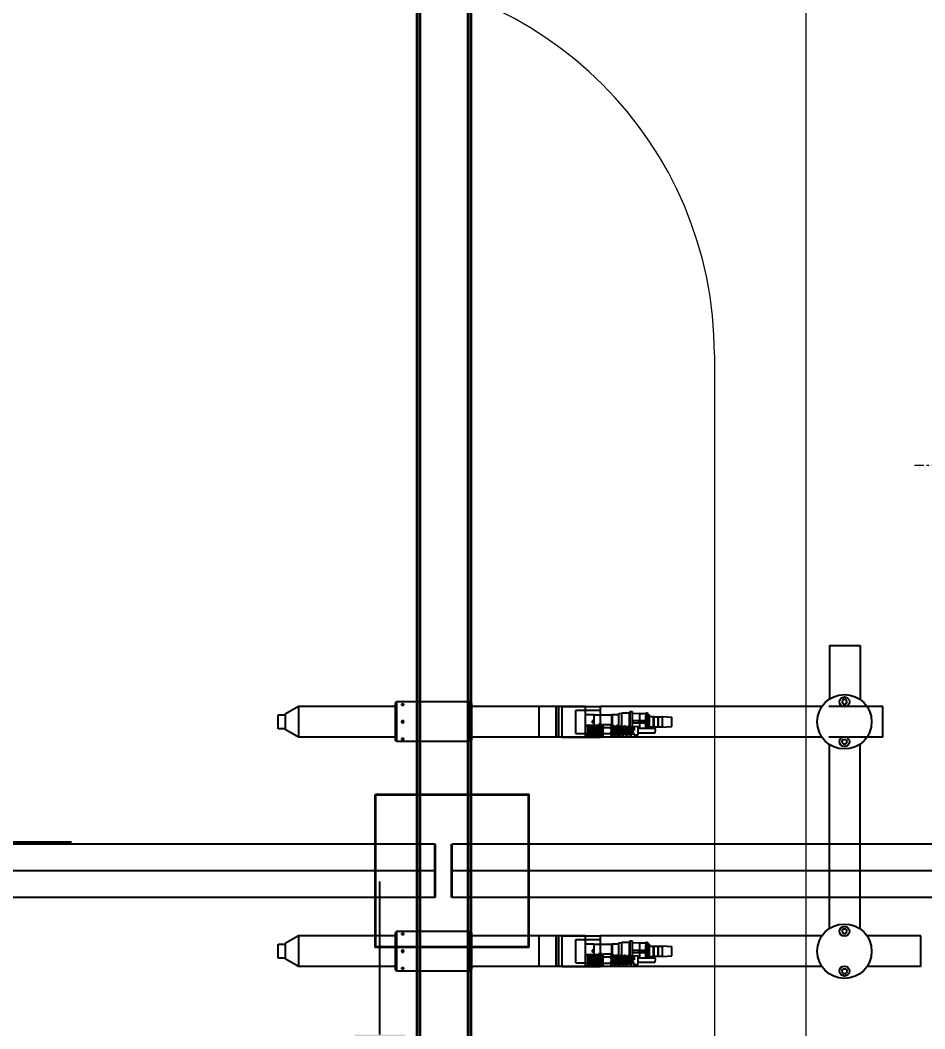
# Model space of a CAD drawing. Header units: millimetres. Extents: x -93009755325 to 1190721, y -74648 to 62868853516.
# Drawn here: x 251597 to 252780, y -20103 to -18784 of the extents above; entities that cross this region are included whole.
import ezdxf

# ---------------------------------------------------------------- set-up
doc = ezdxf.new("R2010")
doc.units = ezdxf.units.MM
doc.linetypes.add('CENTERX2', pattern=[4, 2.5, -0.5, 0.5, -0.5])
doc.layers.get('Defpoints').update_dxf_attribs({"color": 8, "lineweight": 40})
doc.layers.add('LC-OBJEKT', color=6, linetype='Continuous')
doc.layers.add('细实线', color=3, linetype='Continuous')
doc.layers.add('中心线', color=1, linetype='CENTERX2', lineweight=20)
doc.dimstyles.new('ISO-350', dxfattribs={"dimtxt": 350, "dimasz": 200, "dimexe": 150, "dimexo": 50, "dimgap": 60, "dimtad": 1, "dimdsep": 46, "dimtxsty": 'Standard', "dimcen": 2.5, "dimadec": 0, "dimazin": 0, "dimtfac": 1, "dimtmove": 0, "dimatfit": 3, "dimfxl": 1, "dimarcsym": 0})

# ---------------------------------------------------------------- blocks, each defined once
blk = doc.blocks.new('srhsrhdgwagassga')
at = {"color": 5, "lineweight": 35}
for p, q in [((1221342.8, 28707.9), (1243592.3, 28707.9)), ((1221342.8, 28703.9), (1243592.3, 28703.9)), ((1221342.8, 28641), (1243592.3, 28641)), ((1221342.8, 28637), (1243592.3, 28637))]:
    blk.add_line(p, q, dxfattribs=at)
blk = doc.blocks.new('ethshzdSgszsnzb')
at = {"color": 2}
for p, q in [((1211004.4, -20126.4), (1207857.2, -20126.4)), ((1217316.2, -20126.4), (1211026.4, -20126.4)), ((1211004.4, -20161.4), (1207857.2, -20161.4)), ((1217316.2, -20161.4), (1211026.4, -20161.4)), ((1211004.4, -20196.4), (1207857.2, -20196.4)), ((1217316.2, -20196.4), (1211026.4, -20196.4))]:
    blk.add_line(p, q, dxfattribs=at)
at = {"color": 2, "lineweight": 35}
for p, q in [((1211004.4, -20196.4), (1211004.4, -20126.4)), ((1211026.4, -20196.4), (1211026.4, -20126.4))]:
    blk.add_line(p, q, dxfattribs=at)
at = {"color": 6, "lineweight": 35}
blk.add_lwpolyline([(1210926.4, -20061.4), (1211126.4, -20061.4), (1211126.4, -20261.4), (1210926.4, -20261.4)], close=True, dxfattribs=at)
blk = doc.blocks.new('*D556')
at = {"color": 0, "lineweight": -2, "transparency": 16777216}
for p, q in [((655872.1, 424121.6), (655872.1, 424321.6)), ((655483.9, 423921.6), (656022.1, 423921.6)), ((655872.1, 423921.6), (655872.1, 423439.6)), ((655483.9, 423439.6), (656022.1, 423439.6)), ((655872.1, 423239.6), (655872.1, 421986.3))]:
    blk.add_line(p, q, dxfattribs=at)
at = {"color": 0, "transparency": 16777216}
for points in [[(655838.8, 424121.6), (655905.5, 424121.6), (655872.1, 423921.6)], [(655838.8, 423239.6), (655905.5, 423239.6), (655872.1, 423439.6)]]:
    blk.add_solid(points, dxfattribs=at)
at = {"layer": 'Defpoints', "color": 0, "transparency": 16777216}
for p in [(655433.9, 423921.6), (655433.9, 423439.6), (655872.1, 423439.6)]:
    blk.add_point(p, dxfattribs=at)
at = {"color": 0, "transparency": 16777216, "insert": (655637.1, 422513), "char_height": 350, "attachment_point": 5, "rotation": 90}
blk.add_mtext('482', dxfattribs=at)
blk = doc.blocks.new('*D557')
at = {"color": 0, "lineweight": -2, "transparency": 16777216}
for p, q in [((656425.4, 423669.8), (656425.4, 423869.8)), ((656342.3, 423469.8), (656575.4, 423469.8)), ((656425.4, 423469.8), (656425.4, 422987.8)), ((656342.3, 422987.8), (656575.4, 422987.8)), ((656425.4, 422787.8), (656425.4, 421534.4))]:
    blk.add_line(p, q, dxfattribs=at)
at = {"color": 0, "transparency": 16777216}
for points in [[(656392.1, 423669.8), (656458.7, 423669.8), (656425.4, 423469.8)], [(656392.1, 422787.8), (656458.7, 422787.8), (656425.4, 422987.8)]]:
    blk.add_solid(points, dxfattribs=at)
at = {"layer": 'Defpoints', "color": 0, "transparency": 16777216}
for p in [(656292.3, 423469.8), (656292.3, 422987.8), (656425.4, 422987.8)]:
    blk.add_point(p, dxfattribs=at)
at = {"color": 0, "transparency": 16777216, "insert": (656190.4, 422061.1), "char_height": 350, "attachment_point": 5, "rotation": 90}
blk.add_mtext('482', dxfattribs=at)
blk = doc.blocks.new('ehherhaes')
at = {"color": 0, "linetype": 'ByBlock', "lineweight": 9}
for p, q in [((656983.094, 420178.777), (656983.094, 426678.777)), ((656863.094, 424558.777), (656863.094, 422198.777))]:
    blk.add_line(p, q, dxfattribs=at)
blk.add_arc((656363.094, 424558.777), 500, 0, 90, dxfattribs=at)
at = {"layer": 'LC-OBJEKT', "color": 1}
for p, q in [((656318.939, 424098.777), (656301.618, 424088.777)), ((656445.298, 424098.777), (656318.939, 424098.777)), ((656318.939, 424098.777), (656318.939, 424058.777)), ((656447.298, 424104.722), (656445.298, 424102.722)), ((656445.298, 424102.722), (656445.298, 424054.832)), ((656447.298, 424104.722), (656447.298, 424052.832)), ((656543.298, 424104.722), (656447.298, 424104.722)), ((656543.298, 424104.722), (656545.298, 424102.722)), ((656543.298, 424104.722), (656543.298, 424052.832)), ((656545.298, 424102.722), (656545.298, 424054.832)), ((656545.598, 424098.777), (656545.298, 424098.777)), ((656545.598, 424058.777), (656545.598, 424098.777)), ((656546.805, 424098.484), (656545.598, 424097.277)), ((656655.548, 424098.777), (656547.512, 424098.777)), ((656633.998, 424058.777), (656633.998, 424098.777)), ((656655.548, 424098.777), (656655.548, 424058.777)), ((656655.548, 424098.777), (656656.148, 424098.177)), ((656656.148, 424098.777), (656656.148, 424058.777)), ((656694.298, 424098.777), (656656.148, 424098.777)), ((656659.298, 424058.777), (656659.298, 424098.777)), ((656663.798, 424098.777), (656713.798, 424098.777)), ((656663.798, 424058.777), (656663.798, 424098.777)), ((656694.298, 424058.777), (656694.298, 424098.777)), ((657003.703, 424098.777), (656713.798, 424098.777)), ((656713.798, 424058.777), (656713.798, 424098.777)), ((657083.094, 424098.777), (657012.484, 424098.777)), ((657031.362, 424107.777), (657029.63, 424104.777)), ((657029.63, 424104.777), (657031.362, 424101.777)), ((657034.826, 424107.777), (657031.362, 424107.777)), ((657031.362, 424101.777), (657034.826, 424101.777)), ((657036.558, 424104.777), (657034.826, 424107.777)), ((657034.826, 424101.777), (657036.558, 424104.777)), ((657083.094, 424058.777), (657083.094, 424098.777)), ((656292.294, 424069.777), (656292.294, 424087.777)), ((656292.294, 424087.777), (656301.618, 424087.777)), ((656301.618, 424088.777), (656301.618, 424068.777)), ((656681.798, 424093.877), (656713.798, 424093.877)), ((656681.798, 424063.677), (656681.798, 424093.877)), ((656694.298, 424088.277), (656705.298, 424088.277)), ((656705.298, 424088.277), (656705.298, 424074.277)), ((656705.298, 424087.777), (656728.298, 424087.777)), ((656705.298, 424086.857), (656706.892, 424087.777)), ((656728.298, 424087.777), (656729.164, 424088.277)), ((656728.298, 424087.777), (656728.298, 424073.277)), ((656729.164, 424088.277), (656729.164, 424072.986)), ((656729.164, 424088.277), (656737.832, 424088.277)), ((656737.832, 424089.527), (656742.085, 424090.277)), ((656737.832, 424071.88), (656737.832, 424089.527)), ((656751.832, 424090.277), (656742.085, 424090.277)), ((656742.085, 424072.865), (656742.085, 424090.277)), ((656752.332, 424091.777), (656751.832, 424091.277)), ((656751.832, 424073.018), (656751.832, 424091.277)), ((656752.332, 424091.777), (656752.332, 424072.285)), ((656755.332, 424091.777), (656752.332, 424091.777)), ((656755.332, 424091.777), (656755.332, 424073.061)), ((656755.832, 424091.277), (656755.332, 424091.777)), ((656755.832, 424073.043), (656755.832, 424091.277)), ((656765.298, 424089.777), (656755.832, 424089.067)), ((656765.298, 424089.777), (656773.298, 424089.777)), ((656765.298, 424080.277), (656765.298, 424089.777)), ((656773.298, 424090.527), (656775.298, 424090.527)), ((656773.298, 424090.527), (656773.298, 424080.277)), ((656773.298, 424070.277), (656773.298, 424086.027)), ((656775.298, 424090.527), (656775.298, 424070.277)), ((656775.298, 424087.777), (656778.298, 424087.777)), ((656778.298, 424070.277), (656778.298, 424087.777)), ((656778.298, 424085.527), (656783.298, 424085.527)), ((656783.298, 424071.527), (656783.298, 424086.027)), ((656783.298, 424086.027), (656784.048, 424085.277)), ((656784.048, 424072.277), (656784.048, 424085.277)), ((656784.048, 424085.277), (656789.298, 424085.277)), ((656789.298, 424071.527), (656789.298, 424086.027)), ((656789.298, 424086.027), (656790.048, 424085.277)), ((656790.048, 424072.277), (656790.048, 424085.277)), ((656790.048, 424085.277), (656795.298, 424085.277)), ((656795.298, 424085.777), (656807.298, 424084.777)), ((656795.298, 424071.777), (656795.298, 424085.777)), ((656807.298, 424072.777), (656807.298, 424084.777)), ((656694.298, 424074.277), (656711.298, 424074.277)), ((656697.298, 424060.277), (656697.298, 424074.277)), ((656697.298, 424073.627), (656711.298, 424073.627)), ((656697.298, 424072.477), (656711.298, 424072.477)), ((656697.298, 424071.127), (656711.298, 424071.127)), ((656703.298, 424080.027), (656703.298, 424077.527)), ((656705.298, 424080.027), (656703.298, 424080.027)), ((656705.298, 424077.527), (656703.298, 424077.527)), ((656716.298, 424075.277), (656711.298, 424075.277)), ((656711.298, 424059.277), (656711.298, 424075.277)), ((656716.298, 424071.277), (656711.298, 424071.277)), ((656716.298, 424059.277), (656716.298, 424075.277)), ((656716.298, 424073.277), (656717.298, 424073.277)), ((656716.298, 424072.277), (656717.298, 424072.277)), ((656717.298, 424059.277), (656717.298, 424075.277)), ((656717.298, 424075.277), (656727.298, 424075.277)), ((656717.298, 424071.277), (656727.298, 424071.277)), ((656728.298, 424061.277), (656728.298, 424073.277)), ((656730.523, 424063.82), (656728.298, 424072.125)), ((656728.553, 424071.175), (656729.501, 424073.984)), ((656729.501, 424073.984), (656731.52, 424073.912)), ((656733.061, 424060.697), (656729.501, 424073.984)), ((656735.042, 424060.768), (656731.52, 424073.912)), ((656731.52, 424073.912), (656733.659, 424070.777)), ((656733.571, 424070.906), (656734.549, 424073.804)), ((656738.014, 424060.874), (656734.549, 424073.804)), ((656734.549, 424073.804), (656736.569, 424073.731)), ((656739.995, 424060.945), (656736.569, 424073.731)), ((656736.569, 424073.731), (656738.584, 424070.777)), ((656739.598, 424073.623), (656738.589, 424070.775)), ((656742.966, 424061.051), (656739.598, 424073.623)), ((656739.598, 424073.623), (656741.617, 424073.551)), ((656744.948, 424061.121), (656741.617, 424073.551)), ((656741.617, 424073.551), (656743.51, 424070.777)), ((656744.646, 424073.443), (656743.57, 424070.552)), ((656747.919, 424061.228), (656744.646, 424073.443)), ((656744.646, 424073.443), (656746.665, 424073.371)), ((656749.9, 424061.298), (656746.665, 424073.371)), ((656746.665, 424073.371), (656748.435, 424070.777)), ((656749.694, 424073.263), (656748.552, 424070.341)), ((656752.872, 424061.404), (656749.694, 424073.263)), ((656749.694, 424073.263), (656751.714, 424073.191)), ((656754.853, 424061.475), (656751.714, 424073.191)), ((656751.714, 424073.191), (656753.36, 424070.777)), ((656754.743, 424073.082), (656753.532, 424070.136)), ((656757.824, 424061.581), (656754.743, 424073.082)), ((656754.743, 424073.082), (656756.762, 424073.01)), ((656755.832, 424080.277), (656775.298, 424080.277)), ((656755.832, 424077.277), (656775.298, 424077.277)), ((656758.298, 424067.277), (656756.762, 424073.01)), ((656756.762, 424073.01), (656758.286, 424070.777)), ((656758.298, 424067.277), (656758.298, 424072.955)), ((656758.298, 424072.955), (656763.298, 424072.777)), ((656763.298, 424061.777), (656763.298, 424072.777)), ((656763.748, 424080.277), (656763.748, 424077.277)), ((656764.298, 424080.277), (656764.298, 424077.277)), ((656764.848, 424080.277), (656764.848, 424077.277)), ((656765.298, 424070.277), (656765.298, 424077.277)), ((656766.748, 424080.277), (656766.748, 424077.277)), ((656767.298, 424080.277), (656767.298, 424077.277)), ((656767.848, 424080.277), (656767.848, 424077.277)), ((656769.748, 424080.277), (656769.748, 424077.277)), ((656770.298, 424080.277), (656770.298, 424077.277)), ((656770.848, 424080.277), (656770.848, 424077.277)), ((656772.748, 424077.277), (656772.748, 424080.277)), ((656773.298, 424077.277), (656773.298, 424070.277)), ((656773.848, 424077.277), (656773.848, 424080.277)), ((656778.298, 424072.027), (656783.298, 424072.027)), ((656783.298, 424071.527), (656784.048, 424072.277)), ((656784.048, 424072.277), (656789.298, 424072.277)), ((656789.298, 424071.527), (656790.048, 424072.277)), ((656790.048, 424072.277), (656795.298, 424072.277)), ((656795.298, 424071.777), (656807.298, 424072.777)), ((656301.618, 424069.777), (656292.294, 424069.777)), ((656318.939, 424058.777), (656301.618, 424068.777)), ((656445.298, 424058.777), (656318.939, 424058.777)), ((656545.598, 424058.777), (656545.298, 424058.777)), ((656545.598, 424060.277), (656546.805, 424059.07)), ((656655.548, 424058.777), (656547.512, 424058.777)), ((656656.148, 424059.377), (656655.548, 424058.777)), ((656694.298, 424058.777), (656656.148, 424058.777)), ((656663.798, 424058.777), (656713.798, 424058.777)), ((656681.798, 424063.677), (656713.798, 424063.677)), ((656694.298, 424060.277), (656711.298, 424060.277)), ((656697.298, 424069.677), (656711.298, 424069.677)), ((656697.298, 424068.077), (656711.298, 424068.077)), ((656697.298, 424066.477), (656711.298, 424066.477)), ((656697.298, 424064.877), (656711.298, 424064.877)), ((656697.298, 424063.427), (656711.298, 424063.427)), ((656697.298, 424062.077), (656711.298, 424062.077)), ((656697.298, 424060.927), (656711.298, 424060.927)), ((656716.298, 424063.277), (656711.298, 424063.277)), ((656716.298, 424059.277), (656711.298, 424059.277)), ((657003.703, 424058.777), (656713.798, 424058.777)), ((656716.298, 424062.277), (656717.298, 424062.277)), ((656716.298, 424061.277), (656717.298, 424061.277)), ((656717.298, 424063.277), (656727.298, 424063.277)), ((656717.298, 424059.277), (656727.298, 424059.277)), ((656730.09, 424060.591), (656728.298, 424067.277)), ((656728.298, 424060.527), (656730.09, 424060.591)), ((656729.07, 424070.777), (656728.811, 424070.213)), ((656730.937, 424063.811), (656729.07, 424070.777)), ((656730.09, 424060.591), (656731.097, 424063.576)), ((656730.523, 424063.82), (656730.781, 424064.392)), ((656730.937, 424063.811), (656733.061, 424060.697)), ((656733.061, 424060.697), (656735.042, 424060.768)), ((656735.476, 424063.996), (656733.659, 424070.777)), ((656734.143, 424070.777), (656733.837, 424070.113)), ((656736.009, 424063.813), (656734.143, 424070.777)), ((656736.083, 424063.704), (656735.042, 424060.768)), ((656735.781, 424064.662), (656735.476, 424063.996)), ((656736.009, 424063.813), (656738.014, 424060.874)), ((656738.014, 424060.874), (656739.995, 424060.945)), ((656740.404, 424063.987), (656738.584, 424070.777)), ((656739.215, 424070.777), (656738.817, 424069.911)), ((656741.081, 424063.815), (656739.215, 424070.777)), ((656741.065, 424063.82), (656739.995, 424060.945)), ((656740.802, 424064.857), (656740.404, 424063.987)), ((656741.081, 424063.815), (656742.966, 424061.051)), ((656742.966, 424061.051), (656744.948, 424061.121)), ((656745.331, 424063.979), (656743.51, 424070.777)), ((656744.288, 424070.777), (656743.796, 424069.709)), ((656746.153, 424063.816), (656744.288, 424070.777)), ((656746.091, 424064.047), (656744.948, 424061.121)), ((656745.822, 424065.053), (656745.331, 424063.979)), ((656746.153, 424063.816), (656747.919, 424061.228)), ((656747.919, 424061.228), (656749.9, 424061.298)), ((656750.259, 424063.97), (656748.435, 424070.777)), ((656749.36, 424070.777), (656748.775, 424069.507)), ((656751.225, 424063.818), (656749.36, 424070.777)), ((656751.111, 424064.244), (656749.9, 424061.298)), ((656750.842, 424065.249), (656750.259, 424063.97)), ((656751.225, 424063.818), (656752.872, 424061.404)), ((656752.872, 424061.404), (656754.853, 424061.475)), ((656755.187, 424063.961), (656753.36, 424070.777)), ((656754.433, 424070.777), (656753.755, 424069.305)), ((656756.297, 424063.82), (656754.433, 424070.777)), ((656756.058, 424064.713), (656754.853, 424061.475)), ((656755.863, 424065.439), (656755.187, 424063.961)), ((656756.297, 424063.82), (656757.824, 424061.581)), ((656757.824, 424061.581), (656763.298, 424061.777)), ((656763.298, 424070.277), (656785.625, 424070.277)), ((656763.298, 424064.277), (656785.625, 424064.277)), ((656786.097, 424068.224), (656785.625, 424070.277)), ((656785.625, 424064.277), (656786.097, 424068.224)), ((657083.094, 424058.777), (657012.484, 424058.777)), ((656447.298, 424052.832), (656445.298, 424054.832)), ((656543.298, 424052.832), (656447.298, 424052.832)), ((656543.298, 424052.832), (656545.298, 424054.832)), ((657029.63, 424052.777), (657031.362, 424055.777)), ((657031.362, 424049.777), (657029.63, 424052.777)), ((657031.362, 424055.777), (657034.826, 424055.777)), ((657031.362, 424049.777), (657034.826, 424049.777)), ((657034.826, 424055.777), (657036.558, 424052.777)), ((657036.558, 424052.777), (657034.826, 424049.777)), ((657031.362, 423807.777), (657029.63, 423804.777)), ((657034.826, 423807.777), (657031.362, 423807.777)), ((657036.558, 423804.777), (657034.826, 423807.777)), ((656318.939, 423798.777), (656301.618, 423788.777)), ((656445.298, 423798.777), (656318.939, 423798.777)), ((656318.939, 423798.777), (656318.939, 423758.777)), ((656447.298, 423804.722), (656445.298, 423802.722)), ((656445.298, 423802.722), (656445.298, 423754.832)), ((656447.298, 423804.722), (656447.298, 423752.832)), ((656543.298, 423804.722), (656447.298, 423804.722)), ((656543.298, 423804.722), (656545.298, 423802.722)), ((656543.298, 423804.722), (656543.298, 423752.832)), ((656545.298, 423802.722), (656545.298, 423754.832)), ((656545.598, 423798.777), (656545.298, 423798.777)), ((656545.598, 423758.777), (656545.598, 423798.777)), ((656546.805, 423798.484), (656545.598, 423797.277)), ((656655.548, 423798.777), (656547.512, 423798.777)), ((656633.998, 423758.777), (656633.998, 423798.777)), ((656655.548, 423798.777), (656655.548, 423758.777)), ((656655.548, 423798.777), (656656.148, 423798.177)), ((656656.148, 423798.777), (656656.148, 423758.777)), ((656694.298, 423798.777), (656656.148, 423798.777)), ((656659.298, 423758.777), (656659.298, 423798.777)), ((656663.798, 423798.777), (656713.798, 423798.777)), ((656663.798, 423758.777), (656663.798, 423798.777)), ((656681.798, 423793.877), (656713.798, 423793.877)), ((656681.798, 423763.677), (656681.798, 423793.877)), ((656694.298, 423758.777), (656694.298, 423798.777)), ((657003.703, 423798.777), (656713.798, 423798.777)), ((656713.798, 423758.777), (656713.798, 423798.777)), ((657029.63, 423804.777), (657031.362, 423801.777)), ((657031.362, 423801.777), (657034.826, 423801.777)), ((657034.826, 423801.777), (657036.558, 423804.777)), ((657133.094, 423798.777), (657062.484, 423798.777)), ((657133.094, 423758.777), (657133.094, 423798.777)), ((656292.294, 423769.777), (656292.294, 423787.777)), ((656292.294, 423787.777), (656301.618, 423787.777)), ((656301.618, 423788.777), (656301.618, 423768.777)), ((656694.298, 423788.277), (656705.298, 423788.277)), ((656705.298, 423788.277), (656705.298, 423774.277)), ((656705.298, 423787.777), (656728.298, 423787.777)), ((656705.298, 423786.857), (656706.892, 423787.777)), ((656728.298, 423787.777), (656729.164, 423788.277)), ((656728.298, 423787.777), (656728.298, 423773.277)), ((656729.164, 423788.277), (656729.164, 423772.986)), ((656729.164, 423788.277), (656737.832, 423788.277)), ((656737.832, 423789.527), (656742.085, 423790.277)), ((656737.832, 423771.88), (656737.832, 423789.527)), ((656751.832, 423790.277), (656742.085, 423790.277)), ((656742.085, 423772.865), (656742.085, 423790.277)), ((656752.332, 423791.777), (656751.832, 423791.277)), ((656751.832, 423773.018), (656751.832, 423791.277)), ((656752.332, 423791.777), (656752.332, 423772.285)), ((656755.332, 423791.777), (656752.332, 423791.777)), ((656755.332, 423791.777), (656755.332, 423773.061)), ((656755.832, 423791.277), (656755.332, 423791.777)), ((656755.832, 423773.043), (656755.832, 423791.277)), ((656765.298, 423789.777), (656755.832, 423789.067)), ((656765.298, 423789.777), (656773.298, 423789.777)), ((656765.298, 423780.277), (656765.298, 423789.777)), ((656773.298, 423790.527), (656775.298, 423790.527)), ((656773.298, 423790.527), (656773.298, 423780.277)), ((656773.298, 423770.277), (656773.298, 423786.027)), ((656775.298, 423790.527), (656775.298, 423770.277)), ((656775.298, 423787.777), (656778.298, 423787.777)), ((656778.298, 423770.277), (656778.298, 423787.777)), ((656778.298, 423785.527), (656783.298, 423785.527)), ((656783.298, 423771.527), (656783.298, 423786.027)), ((656783.298, 423786.027), (656784.048, 423785.277)), ((656784.048, 423772.277), (656784.048, 423785.277)), ((656784.048, 423785.277), (656789.298, 423785.277)), ((656789.298, 423771.527), (656789.298, 423786.027)), ((656789.298, 423786.027), (656790.048, 423785.277)), ((656790.048, 423772.277), (656790.048, 423785.277)), ((656790.048, 423785.277), (656795.298, 423785.277)), ((656795.298, 423785.777), (656807.298, 423784.777)), ((656795.298, 423771.777), (656795.298, 423785.777)), ((656807.298, 423772.777), (656807.298, 423784.777)), ((656301.618, 423769.777), (656292.294, 423769.777)), ((656318.939, 423758.777), (656301.618, 423768.777)), ((656694.298, 423774.277), (656711.298, 423774.277)), ((656697.298, 423760.277), (656697.298, 423774.277)), ((656697.298, 423773.627), (656711.298, 423773.627)), ((656697.298, 423772.477), (656711.298, 423772.477)), ((656697.298, 423771.127), (656711.298, 423771.127)), ((656697.298, 423769.677), (656711.298, 423769.677)), ((656697.298, 423768.077), (656711.298, 423768.077)), ((656703.298, 423780.027), (656703.298, 423777.527)), ((656705.298, 423780.027), (656703.298, 423780.027)), ((656705.298, 423777.527), (656703.298, 423777.527)), ((656716.298, 423775.277), (656711.298, 423775.277)), ((656711.298, 423759.277), (656711.298, 423775.277)), ((656716.298, 423771.277), (656711.298, 423771.277)), ((656716.298, 423759.277), (656716.298, 423775.277)), ((656716.298, 423773.277), (656717.298, 423773.277)), ((656716.298, 423772.277), (656717.298, 423772.277)), ((656717.298, 423759.277), (656717.298, 423775.277)), ((656717.298, 423775.277), (656727.298, 423775.277)), ((656717.298, 423771.277), (656727.298, 423771.277)), ((656728.298, 423761.277), (656728.298, 423773.277)), ((656730.523, 423763.82), (656728.298, 423772.125)), ((656728.553, 423771.175), (656729.501, 423773.984)), ((656729.07, 423770.777), (656728.811, 423770.213)), ((656730.937, 423763.811), (656729.07, 423770.777)), ((656729.501, 423773.984), (656731.52, 423773.912)), ((656733.061, 423760.697), (656729.501, 423773.984)), ((656735.042, 423760.768), (656731.52, 423773.912)), ((656731.52, 423773.912), (656733.659, 423770.777)), ((656733.571, 423770.906), (656734.549, 423773.804)), ((656735.476, 423763.996), (656733.659, 423770.777)), ((656734.143, 423770.777), (656733.837, 423770.113)), ((656736.009, 423763.813), (656734.143, 423770.777)), ((656738.014, 423760.874), (656734.549, 423773.804)), ((656734.549, 423773.804), (656736.569, 423773.731)), ((656739.995, 423760.945), (656736.569, 423773.731)), ((656736.569, 423773.731), (656738.584, 423770.777)), ((656740.404, 423763.987), (656738.584, 423770.777)), ((656739.598, 423773.623), (656738.589, 423770.775)), ((656739.215, 423770.777), (656738.817, 423769.911)), ((656741.081, 423763.815), (656739.215, 423770.777)), ((656742.966, 423761.051), (656739.598, 423773.623)), ((656739.598, 423773.623), (656741.617, 423773.551)), ((656744.948, 423761.121), (656741.617, 423773.551)), ((656741.617, 423773.551), (656743.51, 423770.777)), ((656745.331, 423763.979), (656743.51, 423770.777)), ((656744.646, 423773.443), (656743.57, 423770.552)), ((656744.288, 423770.777), (656743.796, 423769.709)), ((656746.153, 423763.816), (656744.288, 423770.777)), ((656747.919, 423761.228), (656744.646, 423773.443)), ((656744.646, 423773.443), (656746.665, 423773.371)), ((656749.9, 423761.298), (656746.665, 423773.371)), ((656746.665, 423773.371), (656748.435, 423770.777)), ((656750.259, 423763.97), (656748.435, 423770.777)), ((656749.694, 423773.263), (656748.552, 423770.341)), ((656749.36, 423770.777), (656748.775, 423769.507)), ((656751.225, 423763.818), (656749.36, 423770.777)), ((656752.872, 423761.404), (656749.694, 423773.263)), ((656749.694, 423773.263), (656751.714, 423773.191)), ((656754.853, 423761.475), (656751.714, 423773.191)), ((656751.714, 423773.191), (656753.36, 423770.777)), ((656755.187, 423763.961), (656753.36, 423770.777)), ((656754.743, 423773.082), (656753.532, 423770.136)), ((656754.433, 423770.777), (656753.755, 423769.305)), ((656756.297, 423763.82), (656754.433, 423770.777)), ((656757.824, 423761.581), (656754.743, 423773.082)), ((656754.743, 423773.082), (656756.762, 423773.01)), ((656755.832, 423780.277), (656775.298, 423780.277)), ((656755.832, 423777.277), (656775.298, 423777.277)), ((656758.298, 423767.277), (656756.762, 423773.01)), ((656756.762, 423773.01), (656758.286, 423770.777)), ((656758.298, 423767.277), (656758.298, 423772.955)), ((656758.298, 423772.955), (656763.298, 423772.777)), ((656763.298, 423761.777), (656763.298, 423772.777)), ((656763.298, 423770.277), (656785.625, 423770.277)), ((656763.748, 423780.277), (656763.748, 423777.277)), ((656764.298, 423780.277), (656764.298, 423777.277)), ((656764.848, 423780.277), (656764.848, 423777.277)), ((656765.298, 423770.277), (656765.298, 423777.277)), ((656766.748, 423780.277), (656766.748, 423777.277)), ((656767.298, 423780.277), (656767.298, 423777.277)), ((656767.848, 423780.277), (656767.848, 423777.277)), ((656769.748, 423780.277), (656769.748, 423777.277)), ((656770.298, 423780.277), (656770.298, 423777.277)), ((656770.848, 423780.277), (656770.848, 423777.277)), ((656772.748, 423777.277), (656772.748, 423780.277)), ((656773.298, 423777.277), (656773.298, 423770.277)), ((656773.848, 423777.277), (656773.848, 423780.277)), ((656778.298, 423772.027), (656783.298, 423772.027)), ((656783.298, 423771.527), (656784.048, 423772.277)), ((656784.048, 423772.277), (656789.298, 423772.277)), ((656786.097, 423768.224), (656785.625, 423770.277)), ((656785.625, 423764.277), (656786.097, 423768.224)), ((656789.298, 423771.527), (656790.048, 423772.277)), ((656790.048, 423772.277), (656795.298, 423772.277)), ((656795.298, 423771.777), (656807.298, 423772.777)), ((656445.298, 423758.777), (656318.939, 423758.777)), ((656447.298, 423752.832), (656445.298, 423754.832)), ((656543.298, 423752.832), (656545.298, 423754.832)), ((656545.598, 423758.777), (656545.298, 423758.777)), ((656545.598, 423760.277), (656546.805, 423759.07)), ((656655.548, 423758.777), (656547.512, 423758.777)), ((656656.148, 423759.377), (656655.548, 423758.777)), ((656694.298, 423758.777), (656656.148, 423758.777)), ((656663.798, 423758.777), (656713.798, 423758.777)), ((656681.798, 423763.677), (656713.798, 423763.677)), ((656694.298, 423760.277), (656711.298, 423760.277)), ((656697.298, 423766.477), (656711.298, 423766.477)), ((656697.298, 423764.877), (656711.298, 423764.877)), ((656697.298, 423763.427), (656711.298, 423763.427)), ((656697.298, 423762.077), (656711.298, 423762.077)), ((656697.298, 423760.927), (656711.298, 423760.927)), ((656716.298, 423763.277), (656711.298, 423763.277)), ((656716.298, 423759.277), (656711.298, 423759.277)), ((657003.703, 423758.777), (656713.798, 423758.777)), ((656716.298, 423762.277), (656717.298, 423762.277)), ((656716.298, 423761.277), (656717.298, 423761.277)), ((656717.298, 423763.277), (656727.298, 423763.277)), ((656717.298, 423759.277), (656727.298, 423759.277)), ((656730.09, 423760.591), (656728.298, 423767.277)), ((656728.298, 423760.527), (656730.09, 423760.591)), ((656730.09, 423760.591), (656731.097, 423763.576)), ((656730.523, 423763.82), (656730.781, 423764.392)), ((656730.937, 423763.811), (656733.061, 423760.697)), ((656733.061, 423760.697), (656735.042, 423760.768)), ((656736.083, 423763.704), (656735.042, 423760.768)), ((656735.781, 423764.662), (656735.476, 423763.996)), ((656736.009, 423763.813), (656738.014, 423760.874)), ((656738.014, 423760.874), (656739.995, 423760.945)), ((656741.065, 423763.82), (656739.995, 423760.945)), ((656740.802, 423764.857), (656740.404, 423763.987)), ((656741.081, 423763.815), (656742.966, 423761.051)), ((656742.966, 423761.051), (656744.948, 423761.121)), ((656746.091, 423764.047), (656744.948, 423761.121)), ((656745.822, 423765.053), (656745.331, 423763.979)), ((656746.153, 423763.816), (656747.919, 423761.228)), ((656747.919, 423761.228), (656749.9, 423761.298)), ((656751.111, 423764.244), (656749.9, 423761.298)), ((656750.842, 423765.249), (656750.259, 423763.97)), ((656751.225, 423763.818), (656752.872, 423761.404)), ((656752.872, 423761.404), (656754.853, 423761.475)), ((656756.058, 423764.713), (656754.853, 423761.475)), ((656755.863, 423765.439), (656755.187, 423763.961)), ((656756.297, 423763.82), (656757.824, 423761.581)), ((656757.824, 423761.581), (656763.298, 423761.777)), ((656763.298, 423764.277), (656785.625, 423764.277)), ((657029.63, 423752.777), (657031.362, 423755.777)), ((657031.362, 423755.777), (657034.826, 423755.777)), ((657034.826, 423755.777), (657036.558, 423752.777)), ((657133.094, 423758.777), (657062.484, 423758.777)), ((656543.298, 423752.832), (656447.298, 423752.832)), ((657031.362, 423749.777), (657029.63, 423752.777)), ((657031.362, 423749.777), (657034.826, 423749.777)), ((657036.558, 423752.777), (657034.826, 423749.777))]:
    blk.add_line(p, q, dxfattribs=at)
for centre, radius in [((657033.094, 424078.777), 35.55), ((657033.094, 424104.777), 6.5), ((656455.298, 424078.832), 0.3), ((657033.094, 424052.777), 6.5), ((657033.094, 423778.777), 35.55), ((657033.094, 423804.777), 6.5), ((656455.298, 423778.832), 0.3), ((657033.094, 423752.777), 6.5)]:
    blk.add_circle(centre, radius, dxfattribs=at)
for centre, radius, start, end in [((656454.187, 424101.224), 0.389, 134.866255, 177.855874), ((656454.247, 424101.251), 0.449, 181.592589, 221.795184), ((656454.624, 424100.804), 0.995, 112.82463, 135.617199), ((656454.661, 424101.613), 0.998, 221.454991, 244.929779), ((656455.1, 424099.754), 2.148, 100.090946, 113.691303), ((656455.111, 424102.514), 2.006, 244.178716, 258.873437), ((656455.292, 424098.792), 3.128, 89.878981, 100.451537), ((656455.292, 424103.34), 2.852, 258.515043, 270.125473), ((656455.075, 424100.639), 0.0768, 164.500114, 179.920044), ((656455.075, 424100.639), 0.0768, 180.079956, 195.499886), ((656455.087, 424100.635), 0.0896, 150.473987, 164.390005), ((656455.087, 424100.642), 0.0896, 195.609995, 209.526013), ((656455.11, 424100.622), 0.116, 138.738232, 150.451326), ((656455.11, 424100.655), 0.116, 209.548674, 221.261768), ((656455.141, 424100.595), 0.157, 129.189408, 138.767138), ((656455.141, 424100.682), 0.157, 221.232862, 230.810592), ((656455.176, 424100.553), 0.212, 121.391547, 129.231284), ((656455.176, 424100.725), 0.212, 230.768716, 238.608453), ((656455.211, 424100.496), 0.278, 114.897275, 121.429181), ((656455.211, 424100.781), 0.278, 238.570819, 245.102725), ((656455.242, 424100.429), 0.352, 109.344226, 114.926808), ((656455.242, 424100.848), 0.352, 245.073192, 250.655774), ((656455.267, 424100.358), 0.427, 104.457926, 109.366569), ((656455.267, 424100.919), 0.427, 250.633431, 255.542074), ((656455.284, 424100.292), 0.496, 100.031508, 104.474988), ((656455.284, 424100.985), 0.496, 255.525012, 259.968492), ((656455.294, 424100.237), 0.551, 95.904677, 100.045044), ((656455.294, 424101.04), 0.551, 259.954956, 264.095323), ((656455.298, 424100.202), 0.587, 91.94667, 95.916091), ((656455.298, 424101.076), 0.587, 264.083909, 268.05333), ((656455.298, 424100.189), 0.599, 88.042908, 91.957092), ((656455.298, 424101.088), 0.599, 268.042908, 271.957092), ((656455.305, 424098.792), 3.128, 79.548463, 90.121019), ((656455.304, 424103.34), 2.852, 269.874527, 281.484957), ((656455.299, 424100.202), 0.587, 84.083909, 88.05333), ((656455.299, 424101.076), 0.587, 271.94667, 275.916091), ((656455.303, 424100.237), 0.551, 79.954956, 84.095323), ((656455.303, 424101.04), 0.551, 275.904677, 280.045044), ((656455.312, 424100.292), 0.496, 75.525012, 79.968492), ((656455.312, 424100.985), 0.496, 280.031508, 284.474988), ((656455.33, 424100.358), 0.427, 70.633431, 75.542074), ((656455.33, 424100.919), 0.427, 284.457926, 289.366569), ((656455.355, 424100.429), 0.352, 65.073192, 70.655774), ((656455.355, 424100.848), 0.352, 289.344226, 294.926808), ((656455.386, 424100.496), 0.278, 58.570819, 65.102725), ((656455.386, 424100.781), 0.278, 294.897275, 301.429181), ((656455.421, 424100.553), 0.212, 50.768716, 58.608453), ((656455.421, 424100.725), 0.212, 301.391547, 309.231284), ((656455.455, 424100.595), 0.157, 41.232862, 50.810592), ((656455.455, 424100.682), 0.157, 309.189408, 318.767138), ((656455.486, 424100.622), 0.116, 29.548674, 41.261768), ((656455.486, 424100.655), 0.116, 318.738232, 330.451326), ((656455.509, 424100.635), 0.0896, 15.609995, 29.526013), ((656455.509, 424100.642), 0.0896, 330.473987, 344.390005), ((656455.521, 424100.639), 0.0768, 0.079956, 15.499886), ((656455.521, 424100.639), 0.0768, 344.500114, 359.920044), ((656455.496, 424099.754), 2.148, 66.308697, 79.909054), ((656455.485, 424102.514), 2.006, 281.126563, 295.821284), ((656455.973, 424100.804), 0.995, 44.382801, 67.17537), ((656455.936, 424101.613), 0.998, 295.070221, 318.545009), ((656456.41, 424101.224), 0.389, 2.144126, 45.133745), ((656456.349, 424101.251), 0.449, 318.204816, 358.407411), ((656547.512, 424097.777), 1, 90, 135), ((656455.176, 424078.83), 1.378, 153.150036, 179.952127), ((656455.176, 424078.833), 1.378, 180.047873, 206.849964), ((656455.236, 424078.799), 1.445, 127.143148, 153.097211), ((656455.236, 424078.864), 1.445, 206.902789, 232.856852), ((656455.288, 424078.731), 1.531, 102.201477, 127.169243), ((656455.288, 424078.932), 1.531, 232.830757, 257.798523), ((656455.298, 424078.693), 1.57, 77.723919, 102.276081), ((656455.298, 424078.97), 1.57, 257.723919, 282.276081), ((656455.308, 424078.731), 1.531, 52.830757, 77.798523), ((656455.308, 424078.932), 1.531, 282.201477, 307.169243), ((656455.361, 424078.799), 1.445, 26.902789, 52.856852), ((656455.361, 424078.864), 1.445, 307.143148, 333.097211), ((656455.42, 424078.83), 1.378, 0.047873, 26.849964), ((656455.42, 424078.833), 1.378, 333.150036, 359.952127), ((656725.798, 424073.277), 2.5, 306.869898, 53.130102), ((656719.798, 424067.277), 8.5, 331.927513, 28.072487), ((656547.512, 424059.777), 1, 225, 270), ((656725.798, 424061.277), 2.5, 306.869898, 53.130102), ((656454.247, 424056.302), 0.449, 138.204816, 178.407411), ((656454.187, 424056.329), 0.389, 182.144126, 225.133745), ((656454.661, 424055.941), 0.998, 115.070221, 138.545009), ((656454.624, 424056.75), 0.995, 224.382801, 247.17537), ((656455.111, 424055.04), 2.006, 101.126563, 115.821284), ((656455.1, 424057.8), 2.148, 246.308697, 259.909054), ((656455.292, 424054.213), 2.852, 89.874527, 101.484957), ((656455.292, 424058.761), 3.128, 259.548463, 270.121019), ((656455.075, 424056.915), 0.0768, 164.500114, 179.920044), ((656455.075, 424056.915), 0.0768, 180.079956, 195.499886), ((656455.087, 424056.911), 0.0896, 150.473987, 164.390005), ((656455.087, 424056.919), 0.0896, 195.609995, 209.526013), ((656455.11, 424056.898), 0.116, 138.738232, 150.451326), ((656455.11, 424056.932), 0.116, 209.548674, 221.261768), ((656455.141, 424056.871), 0.157, 129.189408, 138.767138), ((656455.141, 424056.959), 0.157, 221.232862, 230.810592), ((656455.176, 424056.829), 0.212, 121.391547, 129.231284), ((656455.176, 424057.001), 0.212, 230.768716, 238.608453), ((656455.211, 424056.772), 0.278, 114.897275, 121.429181), ((656455.211, 424057.058), 0.278, 238.570819, 245.102725), ((656455.242, 424056.705), 0.352, 109.344226, 114.926808), ((656455.242, 424057.125), 0.352, 245.073192, 250.655774), ((656455.267, 424056.635), 0.427, 104.457926, 109.366569), ((656455.267, 424057.195), 0.427, 250.633431, 255.542074), ((656455.284, 424056.568), 0.496, 100.031508, 104.474988), ((656455.284, 424057.262), 0.496, 255.525012, 259.968492), ((656455.294, 424056.514), 0.551, 95.904677, 100.045044), ((656455.294, 424057.316), 0.551, 259.954956, 264.095323), ((656455.298, 424056.478), 0.587, 91.94667, 95.916091), ((656455.298, 424057.352), 0.587, 264.083909, 268.05333), ((656455.298, 424056.465), 0.599, 88.042908, 91.957092), ((656455.298, 424057.364), 0.599, 268.042908, 271.957092), ((656455.304, 424054.213), 2.852, 78.515043, 90.125473), ((656455.305, 424058.761), 3.128, 269.878981, 280.451537), ((656455.299, 424056.478), 0.587, 84.083909, 88.05333), ((656455.299, 424057.352), 0.587, 271.94667, 275.916091), ((656455.303, 424056.514), 0.551, 79.954956, 84.095323), ((656455.303, 424057.316), 0.551, 275.904677, 280.045044), ((656455.312, 424056.568), 0.496, 75.525012, 79.968492), ((656455.312, 424057.262), 0.496, 280.031508, 284.474988), ((656455.33, 424056.635), 0.427, 70.633431, 75.542074), ((656455.33, 424057.195), 0.427, 284.457926, 289.366569), ((656455.355, 424056.705), 0.352, 65.073192, 70.655774), ((656455.355, 424057.125), 0.352, 289.344226, 294.926808), ((656455.386, 424056.772), 0.278, 58.570819, 65.102725), ((656455.386, 424057.058), 0.278, 294.897275, 301.429181), ((656455.421, 424056.829), 0.212, 50.768716, 58.608453), ((656455.421, 424057.001), 0.212, 301.391547, 309.231284), ((656455.455, 424056.871), 0.157, 41.232862, 50.810592), ((656455.455, 424056.959), 0.157, 309.189408, 318.767138), ((656455.486, 424056.898), 0.116, 29.548674, 41.261768), ((656455.486, 424056.932), 0.116, 318.738232, 330.451326), ((656455.509, 424056.911), 0.0896, 15.609995, 29.526013), ((656455.509, 424056.919), 0.0896, 330.473987, 344.390005), ((656455.521, 424056.915), 0.0768, 0.079956, 15.499886), ((656455.521, 424056.915), 0.0768, 344.500114, 359.920044), ((656455.485, 424055.04), 2.006, 64.178716, 78.873437), ((656455.496, 424057.8), 2.148, 280.090946, 293.691303), ((656455.936, 424055.941), 0.998, 41.454991, 64.929779), ((656455.973, 424056.75), 0.995, 292.82463, 315.617199), ((656456.349, 424056.302), 0.449, 1.592589, 41.795184), ((656456.41, 424056.329), 0.389, 314.866255, 357.855874), ((656454.187, 423801.224), 0.389, 134.866255, 177.855874), ((656454.247, 423801.251), 0.449, 181.592589, 221.795184), ((656454.624, 423800.804), 0.995, 112.82463, 135.617199), ((656454.661, 423801.613), 0.998, 221.454991, 244.929779), ((656455.1, 423799.754), 2.148, 100.090946, 113.691303), ((656455.111, 423802.514), 2.006, 244.178716, 258.873437), ((656455.292, 423798.792), 3.128, 89.878981, 100.451537), ((656455.292, 423803.34), 2.852, 258.515043, 270.125473), ((656455.075, 423800.639), 0.0768, 164.500114, 179.920044), ((656455.075, 423800.639), 0.0768, 180.079956, 195.499886), ((656455.087, 423800.635), 0.0896, 150.473987, 164.390005), ((656455.087, 423800.642), 0.0896, 195.609995, 209.526013), ((656455.11, 423800.622), 0.116, 138.738232, 150.451326), ((656455.11, 423800.655), 0.116, 209.548674, 221.261768), ((656455.141, 423800.595), 0.157, 129.189408, 138.767138), ((656455.141, 423800.682), 0.157, 221.232862, 230.810592), ((656455.176, 423800.553), 0.212, 121.391547, 129.231284), ((656455.176, 423800.725), 0.212, 230.768716, 238.608453), ((656455.211, 423800.496), 0.278, 114.897275, 121.429181), ((656455.211, 423800.781), 0.278, 238.570819, 245.102725), ((656455.242, 423800.429), 0.352, 109.344226, 114.926808), ((656455.242, 423800.848), 0.352, 245.073192, 250.655774), ((656455.267, 423800.358), 0.427, 104.457926, 109.366569), ((656455.267, 423800.919), 0.427, 250.633431, 255.542074), ((656455.284, 423800.292), 0.496, 100.031508, 104.474988), ((656455.284, 423800.985), 0.496, 255.525012, 259.968492), ((656455.294, 423800.237), 0.551, 95.904677, 100.045044), ((656455.294, 423801.04), 0.551, 259.954956, 264.095323), ((656455.298, 423800.202), 0.587, 91.94667, 95.916091), ((656455.298, 423801.076), 0.587, 264.083909, 268.05333), ((656455.298, 423800.189), 0.599, 88.042908, 91.957092), ((656455.298, 423801.088), 0.599, 268.042908, 271.957092), ((656455.305, 423798.792), 3.128, 79.548463, 90.121019), ((656455.304, 423803.34), 2.852, 269.874527, 281.484957), ((656455.299, 423800.202), 0.587, 84.083909, 88.05333), ((656455.299, 423801.076), 0.587, 271.94667, 275.916091), ((656455.303, 423800.237), 0.551, 79.954956, 84.095323), ((656455.303, 423801.04), 0.551, 275.904677, 280.045044), ((656455.312, 423800.292), 0.496, 75.525012, 79.968492), ((656455.312, 423800.985), 0.496, 280.031508, 284.474988), ((656455.33, 423800.358), 0.427, 70.633431, 75.542074), ((656455.33, 423800.919), 0.427, 284.457926, 289.366569), ((656455.355, 423800.429), 0.352, 65.073192, 70.655774), ((656455.355, 423800.848), 0.352, 289.344226, 294.926808), ((656455.386, 423800.496), 0.278, 58.570819, 65.102725), ((656455.386, 423800.781), 0.278, 294.897275, 301.429181), ((656455.421, 423800.553), 0.212, 50.768716, 58.608453), ((656455.421, 423800.725), 0.212, 301.391547, 309.231284), ((656455.455, 423800.595), 0.157, 41.232862, 50.810592), ((656455.455, 423800.682), 0.157, 309.189408, 318.767138), ((656455.486, 423800.622), 0.116, 29.548674, 41.261768), ((656455.486, 423800.655), 0.116, 318.738232, 330.451326), ((656455.509, 423800.635), 0.0896, 15.609995, 29.526013), ((656455.509, 423800.642), 0.0896, 330.473987, 344.390005), ((656455.521, 423800.639), 0.0768, 0.079956, 15.499886), ((656455.521, 423800.639), 0.0768, 344.500114, 359.920044), ((656455.496, 423799.754), 2.148, 66.308697, 79.909054), ((656455.485, 423802.514), 2.006, 281.126563, 295.821284), ((656455.973, 423800.804), 0.995, 44.382801, 67.17537), ((656455.936, 423801.613), 0.998, 295.070221, 318.545009), ((656456.41, 423801.224), 0.389, 2.144126, 45.133745), ((656456.349, 423801.251), 0.449, 318.204816, 358.407411), ((656547.512, 423797.777), 1, 90, 135), ((656455.176, 423778.83), 1.378, 153.150036, 179.952127), ((656455.176, 423778.833), 1.378, 180.047873, 206.849964), ((656455.236, 423778.799), 1.445, 127.143148, 153.097211), ((656455.236, 423778.864), 1.445, 206.902789, 232.856852), ((656455.288, 423778.731), 1.531, 102.201477, 127.169243), ((656455.288, 423778.932), 1.531, 232.830757, 257.798523), ((656455.298, 423778.693), 1.57, 77.723919, 102.276081), ((656455.298, 423778.97), 1.57, 257.723919, 282.276081), ((656455.308, 423778.731), 1.531, 52.830757, 77.798523), ((656455.308, 423778.932), 1.531, 282.201477, 307.169243), ((656455.361, 423778.799), 1.445, 26.902789, 52.856852), ((656455.361, 423778.864), 1.445, 307.143148, 333.097211), ((656455.42, 423778.83), 1.378, 0.047873, 26.849964), ((656455.42, 423778.833), 1.378, 333.150036, 359.952127), ((656725.798, 423773.277), 2.5, 306.869898, 53.130102), ((656719.798, 423767.277), 8.5, 331.927513, 28.072487), ((656454.247, 423756.302), 0.449, 138.204816, 178.407411), ((656454.187, 423756.329), 0.389, 182.144126, 225.133745), ((656454.661, 423755.941), 0.998, 115.070221, 138.545009), ((656454.624, 423756.75), 0.995, 224.382801, 247.17537), ((656455.111, 423755.04), 2.006, 101.126563, 115.821284), ((656455.1, 423757.8), 2.148, 246.308697, 259.909054), ((656455.292, 423754.213), 2.852, 89.874527, 101.484957), ((656455.292, 423758.761), 3.128, 259.548463, 270.121019), ((656455.075, 423756.915), 0.0768, 164.500114, 179.920044), ((656455.075, 423756.915), 0.0768, 180.079956, 195.499886), ((656455.087, 423756.911), 0.0896, 150.473987, 164.390005), ((656455.087, 423756.919), 0.0896, 195.609995, 209.526013), ((656455.11, 423756.898), 0.116, 138.738232, 150.451326), ((656455.11, 423756.932), 0.116, 209.548674, 221.261768), ((656455.141, 423756.871), 0.157, 129.189408, 138.767138), ((656455.141, 423756.959), 0.157, 221.232862, 230.810592), ((656455.176, 423756.829), 0.212, 121.391547, 129.231284), ((656455.176, 423757.001), 0.212, 230.768716, 238.608453), ((656455.211, 423756.772), 0.278, 114.897275, 121.429181), ((656455.211, 423757.058), 0.278, 238.570819, 245.102725), ((656455.242, 423756.705), 0.352, 109.344226, 114.926808), ((656455.242, 423757.125), 0.352, 245.073192, 250.655774), ((656455.267, 423756.635), 0.427, 104.457926, 109.366569), ((656455.267, 423757.195), 0.427, 250.633431, 255.542074), ((656455.284, 423756.568), 0.496, 100.031508, 104.474988), ((656455.284, 423757.262), 0.496, 255.525012, 259.968492), ((656455.294, 423756.514), 0.551, 95.904677, 100.045044), ((656455.294, 423757.316), 0.551, 259.954956, 264.095323), ((656455.298, 423756.478), 0.587, 91.94667, 95.916091), ((656455.298, 423757.352), 0.587, 264.083909, 268.05333), ((656455.298, 423756.465), 0.599, 88.042908, 91.957092), ((656455.298, 423757.364), 0.599, 268.042908, 271.957092), ((656455.304, 423754.213), 2.852, 78.515043, 90.125473), ((656455.305, 423758.761), 3.128, 269.878981, 280.451537), ((656455.299, 423756.478), 0.587, 84.083909, 88.05333), ((656455.299, 423757.352), 0.587, 271.94667, 275.916091), ((656455.303, 423756.514), 0.551, 79.954956, 84.095323), ((656455.303, 423757.316), 0.551, 275.904677, 280.045044), ((656455.312, 423756.568), 0.496, 75.525012, 79.968492), ((656455.312, 423757.262), 0.496, 280.031508, 284.474988), ((656455.33, 423756.635), 0.427, 70.633431, 75.542074), ((656455.33, 423757.195), 0.427, 284.457926, 289.366569), ((656455.355, 423756.705), 0.352, 65.073192, 70.655774), ((656455.355, 423757.125), 0.352, 289.344226, 294.926808), ((656455.386, 423756.772), 0.278, 58.570819, 65.102725), ((656455.386, 423757.058), 0.278, 294.897275, 301.429181), ((656455.421, 423756.829), 0.212, 50.768716, 58.608453), ((656455.421, 423757.001), 0.212, 301.391547, 309.231284), ((656455.455, 423756.871), 0.157, 41.232862, 50.810592), ((656455.455, 423756.959), 0.157, 309.189408, 318.767138), ((656455.486, 423756.898), 0.116, 29.548674, 41.261768), ((656455.486, 423756.932), 0.116, 318.738232, 330.451326), ((656455.509, 423756.911), 0.0896, 15.609995, 29.526013), ((656455.509, 423756.919), 0.0896, 330.473987, 344.390005), ((656455.521, 423756.915), 0.0768, 0.079956, 15.499886), ((656455.521, 423756.915), 0.0768, 344.500114, 359.920044), ((656455.485, 423755.04), 2.006, 64.178716, 78.873437), ((656455.496, 423757.8), 2.148, 280.090946, 293.691303), ((656455.936, 423755.941), 0.998, 41.454991, 64.929779), ((656455.973, 423756.75), 0.995, 292.82463, 315.617199), ((656456.349, 423756.302), 0.449, 1.592589, 41.795184), ((656456.41, 423756.329), 0.389, 314.866255, 357.855874), ((656547.512, 423759.777), 1, 225, 270), ((656725.798, 423761.277), 2.5, 306.869898, 53.130102)]:
    blk.add_arc(centre, radius, start, end, dxfattribs=at)
at = {"layer": '中心线', "ltscale": 7}
blk.add_line((658564.89, 424413.9), (657124.89, 424413.9), dxfattribs=at)
at = {"layer": '细实线', "ltscale": 10}
for p, q in [((657013.494, 424178.777), (657053.494, 424178.777)), ((657013.494, 424178.777), (657013.494, 424108.436)), ((657053.494, 424178.777), (657053.494, 424107.891)), ((657013.494, 423808.436), (657013.494, 424049.118)), ((657053.494, 423807.891), (657053.494, 424049.663))]:
    blk.add_line(p, q, dxfattribs=at)
for base, p1, p2, picture, middle in [((655872.117, 423439.623), (655433.859, 423921.623), (655433.859, 423439.623), '*D556', (655637.117, 422512.957)), ((656425.389, 422987.777), (656292.294, 423469.777), (656292.294, 422987.777), '*D557', (656190.389, 422061.11))]:
    dim = blk.add_linear_dim(base=base, p1=p1, p2=p2, angle=90, dimstyle='ISO-350')
    dim.commit()
    dim.dimension.update_dxf_attribs({"geometry": picture, "text_midpoint": middle})

msp = doc.modelspace()

# ---------------------------------------------------------------- block references
at = {"color": 250, "lineweight": -3, "rotation": 270}
msp.add_blockref('srhsrhdgwagassga', (223478.75, 1216650.936), dxfattribs=at)
at = {"color": 250, "lineweight": -3}
for name, p in [('ehherhaes', (-404357.944, -443780.002)), ('ethshzdSgszsnzb', (-958864.669, 265.281))]:
    msp.add_blockref(name, p, dxfattribs=at)

doc.saveas('drawing.dxf')
